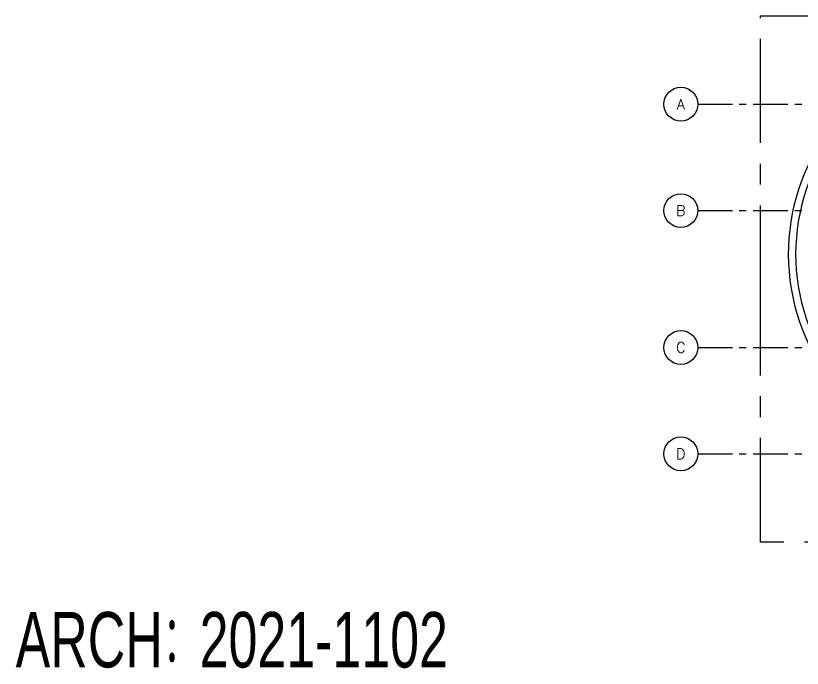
# Model space of a CAD drawing. Header units: millimetres. Extents: x -3377 to 119122, y -22007 to 15479.
# Drawn here: x -2638 to 1617, y 11475 to 15003 of the extents above; entities that cross this region are included whole.
import ezdxf
from ezdxf.enums import TextEntityAlignment as Align

# ---------------------------------------------------------------- set-up
doc = ezdxf.new("R2010")
doc.units = ezdxf.units.MM
doc.header["$LTSCALE"] = 150
doc.header["$MEASUREMENT"] = 0
doc.linetypes.add('CENTER', pattern=[2, 1.25, -0.25, 0.25, -0.25])
doc.layers.get('0').update_dxf_attribs({"plot": 0})
doc.layers.add('AREA', color=3, linetype='Continuous', plot=False)
doc.layers.add('S-ARCH', color=252, linetype='Continuous', plot=False)
for name, color, linetype in [('Duct', 1, 'Continuous'), ('S-GRID', 1, 'CENTER'), ('S-GRID-T', 3, 'Continuous'), ('WALL', 2, 'Continuous')]:
    doc.layers.add(name, color=color, linetype=linetype)
doc.styles.add('CD2', font='romand', dxfattribs={"height": 15})
doc.styles.add('型式1', font='helopen.shx', dxfattribs={"width": 0.7, "bigfont": 'lsp.shx'})

# ---------------------------------------------------------------- blocks, each defined once
blk = doc.blocks.new('A$C5DAC1351')
at = {"layer": 'AREA', "color": 252}
blk.add_lwpolyline([(-584.99849, 5055.06778), (-1835.2276, 5055.06778, 1.444325546), (-2553.35021, 3145.06783), (-1476.21242, 3145.06783), (1365.00151, 3145.06783), (1365.00151, 3820.06783), (1885.00151, 3820.06783), (1885.00151, 4460.06783), (1365.00151, 4460.06783), (1365.00151, 5055.06778), (330.00194, 5055.06778), (330.00194, 5085.06783), (-584.99849, 5085.06783)], format="xyb", close=True, dxfattribs=at)
at = {"layer": 'Duct', "color": 252, "linetype": 'CENTER', "ltscale": 3}
blk.add_lwpolyline([(-3833.34688, 2678.58332), (-3833.3352, 3935.80489), (-3833.35296, 5523.29741), (1974.90194, 5523.16778), (1974.38284, 3935.71739), (1973.96824, 2678.58332), (-1007.81846, 2678.58621)], close=True, dxfattribs=at)
at = {"layer": 'S-GRID', "color": 252}
for points in [[(-4173.23915, 5045.06778), (1975.00151, 5045.06778)], [(-4173.23915, 4470.06778), (1975.00151, 4470.06778)], [(-4173.23915, 3730.06778), (1975.00151, 3730.06778)], [(-4173.23915, 3155.06778), (1975.00151, 3155.06778)]]:
    blk.add_lwpolyline(points, dxfattribs=at)
at = {"layer": 'S-GRID-T', "color": 252}
for centre in [(-4264.6454, 5045.06778), (-4264.6454, 4470.06778), (-4264.6454, 3730.06778), (-4264.6454, 3155.06778)]:
    blk.add_circle(centre, 91.40625, dxfattribs=at)
at = {"layer": 'WALL', "color": 252}
blk.add_lwpolyline([(-624.99849, 5095.06778), (-1820.34265, 5095.06778, 1.4340276531), (-2553.35021, 3105.06783), (-1476.21242, 3105.06783), (1405.00151, 3105.06783), (1405.00151, 3780.06783), (1925.00151, 3780.06783), (1925.00151, 4500.06783), (1405.00151, 4500.06783), (1405.00151, 5095.06778), (370.00194, 5095.06778), (370.00194, 5125.06783), (-624.99849, 5125.06783)], format="xyb", close=True, dxfattribs=at)
at = {"layer": 'S-GRID-T', "color": 252, "style": 'CD2'}
for s, p in [('A', (-4264.6454, 5045.06778)), ('B', (-4264.6454, 4470.06778)), ('C', (-4264.6454, 3730.06778)), ('D', (-4264.6454, 3155.06778))]:
    blk.add_text(s, height=56.25, dxfattribs=at).set_placement(p, align=Align.MIDDLE_CENTER)
blk = doc.blocks.new('2021-1102')
blk.add_blockref('A$C5DAC1351', (-6885.9, -6041))

msp = doc.modelspace()

# ---------------------------------------------------------------- block references
at = {"layer": 'S-ARCH'}
msp.add_blockref('2021-1102', (12110.4, 15520.27), dxfattribs=at)

# ---------------------------------------------------------------- texts
at = {"layer": 'DEFPOINTS', "color": 161, "style": '型式1', "width": 0.7}
msp.add_text('ARCH：2021-1102', height=300, dxfattribs=at).set_placement((-300, 11629.62), align=Align.MIDDLE_RIGHT)

doc.saveas('drawing.dxf')
